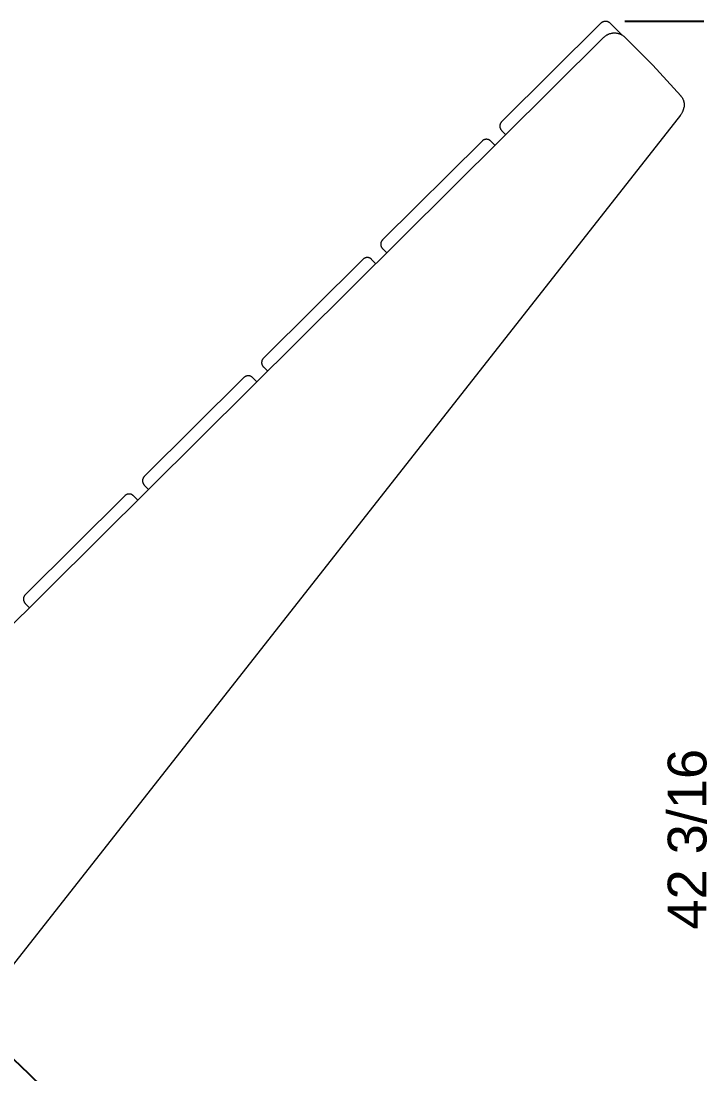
# Model space of a CAD drawing. Header units: inches. Extents: x 3 to 193, y 3 to 134.
# Drawn here: x 110.28 to 127.72, y 103.37 to 130.53 of the extents above; entities that cross this region are included whole.
import ezdxf

# ---------------------------------------------------------------- set-up
doc = ezdxf.new("R2010")
doc.units = ezdxf.units.IN
doc.header["$PDSIZE"] = -1
doc.layers.add('ZANO_R', color=7, linetype='Continuous', lineweight=0)
doc.layers.add('ZANO_W', color=1, linetype='Continuous', lineweight=0)
doc.styles.get("Standard").update_dxf_attribs({"font": 'ARIALUNI.TTF'})
doc.dimstyles.new('amerykanie', dxfattribs={"dimtxt": 50, "dimasz": 50, "dimexe": 0.5, "dimexo": 0.5, "dimgap": 1, "dimtad": 1, "dimdec": 0, "dimzin": 0, "dimlunit": 5, "dimtxsty": 'Standard', "dimcen": 0.09, "dimclrd": 1, "dimclre": 1, "dimclrt": 1, "dimazin": 0, "dimtfac": 1, "dimtdec": 0, "dimtmove": 0, "dimatfit": 3, "dimfxl": 1, "dimtzin": 0, "dimarcsym": 1})

# ---------------------------------------------------------------- blocks, each defined once
blk = doc.blocks.new('*D366')
at = {"layer": 'Defpoints', "color": 0}
for p in [(125.353, 130.526), (125.112, 88.319), (128.489, 88.319)]:
    blk.add_point(p, dxfattribs=at)
at = {"layer": 'ZANO_R', "color": 1, "lineweight": -2}
for p, q in [((125.853, 130.526), (128.989, 130.526)), ((128.489, 129.526), (128.489, 89.319)), ((125.612, 88.319), (128.989, 88.319))]:
    blk.add_line(p, q, dxfattribs=at)
at = {"layer": 'ZANO_R', "color": 1}
for points in [[(128.656, 129.526), (128.323, 129.526), (128.489, 130.526)], [(128.323, 89.319), (128.656, 89.319), (128.489, 88.319)]]:
    blk.add_solid(points, dxfattribs=at)
at = {"layer": 'ZANO_R', "color": 1, "insert": (127.47, 109.422), "char_height": 1, "attachment_point": 5, "rotation": 90}
blk.add_mtext('42 3/16', dxfattribs=at)
blk = doc.blocks.new('*D375')
at = {"layer": 'Defpoints', "color": 0}
for p in [(127.296, 128.1), (115.952, 94.518), (96.273, 88.645), (60.315, 88.319), (113.926, 88.319)]:
    blk.add_point(p, dxfattribs=at)
at = {"layer": 'ZANO_W', "color": 1, "lineweight": -2}
blk.add_line((114.426, 88.319), (117.393, 88.319), dxfattribs=at)
blk.add_arc((96.016, 88.319), 20.877, 2.7447, 49.078, dxfattribs=at)
at = {"layer": 'ZANO_W', "color": 1}
for points in [[(109.797, 104.222), (109.585, 103.965), (108.92, 104.73)], [(116.703, 89.314), (117.036, 89.322), (116.893, 88.319)]]:
    blk.add_solid(points, dxfattribs=at)
at = {"layer": 'ZANO_W', "color": 1, "insert": (115.707, 97.885), "char_height": 1, "attachment_point": 5, "rotation": 295.9114}
blk.add_mtext("51%%d49'", dxfattribs=at)

msp = doc.modelspace()

# ---------------------------------------------------------------- linework, layer by layer
at = {"layer": 'ZANO_R'}
for p, q in [((125.24669, 130.4802), (122.67662, 127.92929)), ((125.24669, 130.4802), (125.25057, 130.48392)), ((125.25057, 130.48392), (125.25457, 130.48751)), ((125.25457, 130.48751), (125.2587, 130.49096)), ((125.2587, 130.49096), (125.26294, 130.49426)), ((125.26294, 130.49426), (125.26729, 130.49742)), ((125.26729, 130.49742), (125.27175, 130.50043)), ((125.27175, 130.50043), (125.2763, 130.50328)), ((125.2763, 130.50328), (125.28095, 130.50598)), ((125.28095, 130.50598), (125.28569, 130.50852)), ((125.28569, 130.50852), (125.29051, 130.51089)), ((125.29051, 130.51089), (125.29542, 130.5131)), ((125.29542, 130.5131), (125.30039, 130.51514)), ((125.30039, 130.51514), (125.30543, 130.517)), ((125.30543, 130.517), (125.31053, 130.5187)), ((125.31053, 130.5187), (125.31569, 130.52022)), ((125.31569, 130.52022), (125.3209, 130.52156)), ((125.3209, 130.52156), (125.32614, 130.52272)), ((125.32614, 130.52272), (125.33143, 130.52371)), ((125.33143, 130.52371), (125.33675, 130.52451)), ((125.33675, 130.52451), (125.34209, 130.52513)), ((125.34209, 130.52513), (125.34744, 130.52557)), ((125.34744, 130.52557), (125.35281, 130.52583)), ((125.35281, 130.52583), (125.35819, 130.5259)), ((125.35819, 130.5259), (125.36356, 130.52579)), ((125.36356, 130.52579), (125.36893, 130.52549)), ((125.36893, 130.52549), (125.37429, 130.52501)), ((125.37429, 130.52501), (125.37962, 130.52435)), ((125.37962, 130.52435), (125.38493, 130.52351)), ((125.38493, 130.52351), (125.39021, 130.52249)), ((125.39021, 130.52249), (125.39545, 130.52128)), ((125.39545, 130.52128), (125.40064, 130.5199)), ((125.40064, 130.5199), (125.40579, 130.51834)), ((125.40579, 130.51834), (125.41088, 130.51661)), ((125.41088, 130.51661), (125.4159, 130.5147)), ((125.4159, 130.5147), (125.42086, 130.51263)), ((125.42086, 130.51263), (125.42575, 130.51039)), ((125.42575, 130.51039), (125.43055, 130.50798)), ((125.43055, 130.50798), (125.43528, 130.5054)), ((125.43528, 130.5054), (125.43991, 130.50267)), ((125.43991, 130.50267), (125.44444, 130.49978)), ((125.44444, 130.49978), (125.44887, 130.49674)), ((125.44887, 130.49674), (125.4532, 130.49355)), ((125.4532, 130.49355), (125.45741, 130.49021)), ((125.45741, 130.49021), (125.46151, 130.48674)), ((125.46151, 130.48674), (125.46549, 130.48312)), ((125.46549, 130.48312), (125.46934, 130.47937)), ((125.78426, 130.16208), (125.46934, 130.47937)), ((125.31008, 130.09947), (101.48116, 106.44816)), ((125.32, 130.10895), (125.31008, 130.09947)), ((125.33024, 130.11808), (125.32, 130.10895)), ((125.34079, 130.12684), (125.33024, 130.11808)), ((125.35163, 130.13524), (125.34079, 130.12684)), ((125.36277, 130.14326), (125.35163, 130.13524)), ((125.37417, 130.15088), (125.36277, 130.14326)), ((125.38583, 130.15811), (125.37417, 130.15088)), ((125.39774, 130.16493), (125.38583, 130.15811)), ((125.40987, 130.17133), (125.39774, 130.16493)), ((125.42222, 130.17731), (125.40987, 130.17133)), ((125.43477, 130.18285), (125.42222, 130.17731)), ((125.4475, 130.18796), (125.43477, 130.18285)), ((125.4604, 130.19262), (125.4475, 130.18796)), ((125.47346, 130.19683), (125.4604, 130.19262)), ((125.48665, 130.20059), (125.47346, 130.19683)), ((125.49997, 130.20388), (125.48665, 130.20059)), ((125.51339, 130.20672), (125.49997, 130.20388)), ((125.52691, 130.20908), (125.51339, 130.20672)), ((125.54049, 130.21098), (125.52691, 130.20908)), ((125.55414, 130.2124), (125.54049, 130.21098)), ((125.56782, 130.21336), (125.55414, 130.2124)), ((125.58154, 130.21383), (125.56782, 130.21336)), ((125.59525, 130.21383), (125.58154, 130.21383)), ((125.60896, 130.21336), (125.59525, 130.21383)), ((125.62265, 130.2124), (125.60896, 130.21336)), ((125.6363, 130.21098), (125.62265, 130.2124)), ((125.64988, 130.20908), (125.6363, 130.21098)), ((125.6634, 130.20672), (125.64988, 130.20908)), ((125.67682, 130.20388), (125.6634, 130.20672)), ((125.69013, 130.20059), (125.67682, 130.20388)), ((125.70333, 130.19683), (125.69013, 130.20059)), ((125.71639, 130.19262), (125.70333, 130.19683)), ((125.72929, 130.18796), (125.71639, 130.19262)), ((125.74202, 130.18285), (125.72929, 130.18796)), ((125.75457, 130.17731), (125.74202, 130.18285)), ((125.76692, 130.17133), (125.75457, 130.17731)), ((125.77905, 130.16493), (125.76692, 130.17133)), ((125.79096, 130.15811), (125.77905, 130.16493)), ((125.80262, 130.15088), (125.79096, 130.15811)), ((125.81402, 130.14326), (125.80262, 130.15088)), ((125.82515, 130.13524), (125.81402, 130.14326)), ((125.836, 130.12684), (125.82515, 130.13524)), ((125.84655, 130.11808), (125.836, 130.12684)), ((125.85679, 130.10895), (125.84655, 130.11808)), ((125.86671, 130.09947), (125.85679, 130.10895)), ((126.42334, 129.54698), (125.86671, 130.09947)), ((126.42334, 129.54698), (126.50081, 129.46838)), ((126.50081, 129.46838), (126.57642, 129.38798)), ((126.57642, 129.38798), (127.29786, 128.60013)), ((127.29786, 128.60013), (127.30578, 128.59087)), ((127.30578, 128.59087), (127.31338, 128.58134)), ((127.31338, 128.58134), (127.32065, 128.57157)), ((127.32065, 128.57157), (127.32759, 128.56155)), ((127.32759, 128.56155), (127.33419, 128.55131)), ((127.33419, 128.55131), (127.34044, 128.54085)), ((127.34044, 128.54085), (127.34633, 128.53018)), ((127.34633, 128.53018), (127.35185, 128.51932)), ((127.35185, 128.51932), (127.35701, 128.50828)), ((127.35701, 128.50828), (127.36178, 128.49707)), ((127.36178, 128.49707), (127.36618, 128.48571)), ((127.36618, 128.48571), (127.37019, 128.4742)), ((127.37019, 128.4742), (127.37381, 128.46256)), ((127.37381, 128.46256), (127.37703, 128.45081)), ((127.3478, 128.18437), (127.35357, 128.19726)), ((127.35357, 128.19726), (127.35892, 128.21033)), ((127.35892, 128.21033), (127.36384, 128.22357)), ((127.36384, 128.22357), (127.36831, 128.23697)), ((127.36831, 128.23697), (127.37234, 128.25051)), ((127.37234, 128.25051), (127.37592, 128.26417)), ((127.37592, 128.26417), (127.37905, 128.27794)), ((127.37703, 128.45081), (127.37985, 128.43896)), ((127.37905, 128.27794), (127.38173, 128.29181)), ((127.37985, 128.43896), (127.38227, 128.42702)), ((127.38173, 128.29181), (127.38395, 128.30576)), ((127.38227, 128.42702), (127.38428, 128.415)), ((127.38563, 128.31782), (127.38395, 128.30576)), ((127.38428, 128.415), (127.38589, 128.40292)), ((127.3869, 128.32994), (127.38563, 128.31782)), ((127.38589, 128.40292), (127.38709, 128.3908)), ((127.38776, 128.3421), (127.3869, 128.32994)), ((127.38709, 128.3908), (127.38787, 128.37864)), ((127.38821, 128.35427), (127.38776, 128.3421)), ((127.38787, 128.37864), (127.38825, 128.36646)), ((127.38825, 128.36646), (127.38821, 128.35427)), ((127.29598, 128.10042), (96.27322, 88.64536)), ((122.66577, 127.91736), (122.66244, 127.91315)), ((122.66925, 127.92146), (122.66577, 127.91736)), ((122.67287, 127.92544), (122.66925, 127.92146)), ((122.67662, 127.92929), (122.67287, 127.92544)), ((127.29598, 128.10042), (127.30455, 128.11165)), ((127.30455, 128.11165), (127.31274, 128.12315)), ((127.31274, 128.12315), (127.32055, 128.13492)), ((127.32055, 128.13492), (127.32797, 128.14694)), ((127.32797, 128.14694), (127.33499, 128.1592)), ((127.33499, 128.1592), (127.3416, 128.17168)), ((127.3416, 128.17168), (127.3478, 128.18437)), ((122.6302, 127.82351), (122.63009, 127.81813)), ((122.63009, 127.81813), (122.63016, 127.81276)), ((122.63016, 127.81276), (122.63042, 127.80739)), ((122.6305, 127.82888), (122.6302, 127.82351)), ((122.63042, 127.80739), (122.63086, 127.80203)), ((122.63098, 127.83423), (122.6305, 127.82888)), ((122.63086, 127.80203), (122.63148, 127.79669)), ((122.63164, 127.83957), (122.63098, 127.83423)), ((122.63148, 127.79669), (122.63228, 127.79138)), ((122.63248, 127.84488), (122.63164, 127.83957)), ((122.63228, 127.79138), (122.63326, 127.78609)), ((122.6335, 127.85015), (122.63248, 127.84488)), ((122.63326, 127.78609), (122.63443, 127.78084)), ((122.63471, 127.85539), (122.6335, 127.85015)), ((122.63443, 127.78084), (122.63577, 127.77564)), ((122.63609, 127.86059), (122.63471, 127.85539)), ((122.63577, 127.77564), (122.63729, 127.77048)), ((122.63765, 127.86573), (122.63609, 127.86059)), ((122.63729, 127.77048), (122.63898, 127.76538)), ((122.63938, 127.87082), (122.63765, 127.86573)), ((122.63898, 127.76538), (122.64085, 127.76034)), ((122.64128, 127.87585), (122.63938, 127.87082)), ((122.64085, 127.76034), (122.64289, 127.75536)), ((122.64336, 127.88081), (122.64128, 127.87585)), ((122.64289, 127.75536), (122.6451, 127.75046)), ((122.6456, 127.88569), (122.64336, 127.88081)), ((122.6451, 127.75046), (122.64747, 127.74564)), ((122.64801, 127.8905), (122.6456, 127.88569)), ((122.64747, 127.74564), (122.65001, 127.7409)), ((122.65059, 127.89522), (122.64801, 127.8905)), ((122.65001, 127.7409), (122.65271, 127.73625)), ((122.65332, 127.89985), (122.65059, 127.89522)), ((122.65271, 127.73625), (122.65556, 127.73169)), ((122.65621, 127.90439), (122.65332, 127.89985)), ((122.65556, 127.73169), (122.65857, 127.72724)), ((122.65925, 127.90882), (122.65621, 127.90439)), ((122.65857, 127.72724), (122.66173, 127.72289)), ((122.66244, 127.91315), (122.65925, 127.90882)), ((122.66173, 127.72289), (122.66503, 127.71865)), ((122.66503, 127.71865), (122.66848, 127.71452)), ((122.66848, 127.71452), (122.67207, 127.71052)), ((122.67207, 127.71052), (122.67579, 127.70664)), ((122.67579, 127.70664), (122.7867, 127.59489)), ((122.17378, 127.4302), (119.60371, 124.87928)), ((122.17766, 127.43392), (122.17378, 127.4302)), ((122.18166, 127.4375), (122.17766, 127.43392)), ((122.18579, 127.44095), (122.18166, 127.4375)), ((122.19003, 127.44426), (122.18579, 127.44095)), ((122.19438, 127.44742), (122.19003, 127.44426)), ((122.19883, 127.45042), (122.19438, 127.44742)), ((122.20339, 127.45328), (122.19883, 127.45042)), ((122.20804, 127.45598), (122.20339, 127.45328)), ((122.21278, 127.45851), (122.20804, 127.45598)), ((122.2176, 127.46089), (122.21278, 127.45851)), ((122.22251, 127.46309), (122.2176, 127.46089)), ((122.22748, 127.46513), (122.22251, 127.46309)), ((122.23252, 127.467), (122.22748, 127.46513)), ((122.23762, 127.46869), (122.23252, 127.467)), ((122.24278, 127.47021), (122.23762, 127.46869)), ((122.24799, 127.47156), (122.24278, 127.47021)), ((122.25323, 127.47272), (122.24799, 127.47156)), ((122.25852, 127.4737), (122.25323, 127.47272)), ((122.26384, 127.47451), (122.25852, 127.4737)), ((122.26918, 127.47513), (122.26384, 127.47451)), ((122.27453, 127.47557), (122.26918, 127.47513)), ((122.2799, 127.47582), (122.27453, 127.47557)), ((122.28528, 127.47589), (122.2799, 127.47582)), ((122.29065, 127.47578), (122.28528, 127.47589)), ((122.29602, 127.47549), (122.29065, 127.47578)), ((122.30138, 127.47501), (122.29602, 127.47549)), ((122.30671, 127.47435), (122.30138, 127.47501)), ((122.31202, 127.4735), (122.30671, 127.47435)), ((122.3173, 127.47248), (122.31202, 127.4735)), ((122.32254, 127.47128), (122.3173, 127.47248)), ((122.32773, 127.4699), (122.32254, 127.47128)), ((122.33288, 127.46834), (122.32773, 127.4699)), ((122.33797, 127.4666), (122.33288, 127.46834)), ((122.34299, 127.4647), (122.33797, 127.4666)), ((122.34795, 127.46262), (122.34299, 127.4647)), ((122.35284, 127.46038), (122.34795, 127.46262)), ((122.35764, 127.45797), (122.35284, 127.46038)), ((122.36237, 127.4554), (122.35764, 127.45797)), ((122.367, 127.45267), (122.36237, 127.4554)), ((122.37153, 127.44978), (122.367, 127.45267)), ((122.37596, 127.44674), (122.37153, 127.44978)), ((122.38029, 127.44355), (122.37596, 127.44674)), ((122.3845, 127.44021), (122.38029, 127.44355)), ((122.3886, 127.43673), (122.3845, 127.44021)), ((122.39258, 127.43311), (122.3886, 127.43673)), ((122.39643, 127.42936), (122.39258, 127.43311)), ((122.50734, 127.31762), (122.39643, 127.42936)), ((119.55729, 124.7735), (119.55718, 124.76813)), ((119.55718, 124.76813), (119.55725, 124.76275)), ((119.55725, 124.76275), (119.55751, 124.75738)), ((119.55759, 124.77887), (119.55729, 124.7735)), ((119.55751, 124.75738), (119.55795, 124.75203)), ((119.55807, 124.78423), (119.55759, 124.77887)), ((119.55795, 124.75203), (119.55857, 124.74669)), ((119.55873, 124.78956), (119.55807, 124.78423)), ((119.55857, 124.74669), (119.55937, 124.74137)), ((119.55957, 124.79487), (119.55873, 124.78956)), ((119.55937, 124.74137), (119.56035, 124.73609)), ((119.56059, 124.80015), (119.55957, 124.79487)), ((119.56035, 124.73609), (119.56152, 124.73084)), ((119.5618, 124.80539), (119.56059, 124.80015)), ((119.56152, 124.73084), (119.56286, 124.72563)), ((119.56318, 124.81058), (119.5618, 124.80539)), ((119.56286, 124.72563), (119.56438, 124.72047)), ((119.56474, 124.81573), (119.56318, 124.81058)), ((119.56438, 124.72047), (119.56607, 124.71537)), ((119.56647, 124.82082), (119.56474, 124.81573)), ((119.56607, 124.71537), (119.56794, 124.71033)), ((119.56837, 124.82585), (119.56647, 124.82082)), ((119.56794, 124.71033), (119.56998, 124.70536)), ((119.57045, 124.8308), (119.56837, 124.82585)), ((119.56998, 124.70536), (119.57219, 124.70045)), ((119.57269, 124.83569), (119.57045, 124.8308)), ((119.57219, 124.70045), (119.57456, 124.69563)), ((119.5751, 124.8405), (119.57269, 124.83569)), ((119.57456, 124.69563), (119.5771, 124.69089)), ((119.57767, 124.84522), (119.5751, 124.8405)), ((119.5771, 124.69089), (119.57979, 124.68624)), ((119.58041, 124.84985), (119.57767, 124.84522)), ((119.57979, 124.68624), (119.58265, 124.68169)), ((119.58329, 124.85438), (119.58041, 124.84985)), ((119.58265, 124.68169), (119.58566, 124.67723)), ((119.58634, 124.85881), (119.58329, 124.85438)), ((119.58566, 124.67723), (119.58882, 124.67288)), ((119.58953, 124.86314), (119.58634, 124.85881)), ((119.58882, 124.67288), (119.59212, 124.66864)), ((119.59286, 124.86735), (119.58953, 124.86314)), ((119.59212, 124.66864), (119.59557, 124.66452)), ((119.59634, 124.87145), (119.59286, 124.86735)), ((119.59557, 124.66452), (119.59916, 124.66051)), ((119.59996, 124.87543), (119.59634, 124.87145)), ((119.59916, 124.66051), (119.60288, 124.65663)), ((119.60371, 124.87928), (119.59996, 124.87543)), ((119.60288, 124.65663), (119.71379, 124.54489)), ((119.10475, 124.38391), (119.10087, 124.38019)), ((119.10875, 124.3875), (119.10475, 124.38391)), ((119.11288, 124.39095), (119.10875, 124.3875)), ((119.11712, 124.39425), (119.11288, 124.39095)), ((119.12147, 124.39741), (119.11712, 124.39425)), ((119.12592, 124.40042), (119.12147, 124.39741)), ((119.13048, 124.40327), (119.12592, 124.40042)), ((119.13513, 124.40597), (119.13048, 124.40327)), ((119.13987, 124.40851), (119.13513, 124.40597)), ((119.14469, 124.41088), (119.13987, 124.40851)), ((119.1496, 124.41309), (119.14469, 124.41088)), ((119.15457, 124.41513), (119.1496, 124.41309)), ((119.15961, 124.41699), (119.15457, 124.41513)), ((119.16471, 124.41869), (119.15961, 124.41699)), ((119.16987, 124.42021), (119.16471, 124.41869)), ((119.17508, 124.42155), (119.16987, 124.42021)), ((119.18032, 124.42271), (119.17508, 124.42155)), ((119.18561, 124.4237), (119.18032, 124.42271)), ((119.19092, 124.4245), (119.18561, 124.4237)), ((119.19626, 124.42512), (119.19092, 124.4245)), ((119.20162, 124.42556), (119.19626, 124.42512)), ((119.20699, 124.42582), (119.20162, 124.42556)), ((119.21237, 124.42589), (119.20699, 124.42582)), ((119.21774, 124.42577), (119.21237, 124.42589)), ((119.22311, 124.42548), (119.21774, 124.42577)), ((119.22847, 124.425), (119.22311, 124.42548)), ((119.2338, 124.42434), (119.22847, 124.425)), ((119.23911, 124.4235), (119.2338, 124.42434)), ((119.24439, 124.42247), (119.23911, 124.4235)), ((119.24963, 124.42127), (119.24439, 124.42247)), ((119.25482, 124.41989), (119.24963, 124.42127)), ((119.25997, 124.41833), (119.25482, 124.41989)), ((119.26506, 124.4166), (119.25997, 124.41833)), ((119.27008, 124.41469), (119.26506, 124.4166)), ((119.27504, 124.41262), (119.27008, 124.41469)), ((119.27993, 124.41037), (119.27504, 124.41262)), ((119.28473, 124.40796), (119.27993, 124.41037)), ((119.28945, 124.40539), (119.28473, 124.40796)), ((119.29408, 124.40266), (119.28945, 124.40539)), ((119.29862, 124.39977), (119.29408, 124.40266)), ((119.30305, 124.39673), (119.29862, 124.39977)), ((119.30738, 124.39354), (119.30305, 124.39673)), ((119.31159, 124.3902), (119.30738, 124.39354)), ((119.31569, 124.38672), (119.31159, 124.3902)), ((119.31967, 124.38311), (119.31569, 124.38672)), ((119.10087, 124.38019), (116.5308, 121.82928)), ((119.32352, 124.37936), (119.31967, 124.38311)), ((119.43443, 124.26762), (119.32352, 124.37936)), ((116.48438, 121.7235), (116.48427, 121.71812)), ((116.48427, 121.71812), (116.48434, 121.71275)), ((116.48434, 121.71275), (116.4846, 121.70738)), ((116.48468, 121.72887), (116.48438, 121.7235)), ((116.4846, 121.70738), (116.48504, 121.70202)), ((116.48516, 121.73422), (116.48468, 121.72887)), ((116.48504, 121.70202), (116.48566, 121.69668)), ((116.48582, 121.73956), (116.48516, 121.73422)), ((116.48566, 121.69668), (116.48646, 121.69136)), ((116.48666, 121.74487), (116.48582, 121.73956)), ((116.48646, 121.69136), (116.48744, 121.68608)), ((116.48768, 121.75014), (116.48666, 121.74487)), ((116.48744, 121.68608), (116.48861, 121.68083)), ((116.48889, 121.75538), (116.48768, 121.75014)), ((116.48861, 121.68083), (116.48995, 121.67563)), ((116.49027, 121.76058), (116.48889, 121.75538)), ((116.48995, 121.67563), (116.49147, 121.67047)), ((116.49183, 121.76572), (116.49027, 121.76058)), ((116.49147, 121.67047), (116.49316, 121.66537)), ((116.49356, 121.77081), (116.49183, 121.76572)), ((116.49546, 121.77584), (116.49356, 121.77081)), ((116.49754, 121.7808), (116.49546, 121.77584)), ((116.49978, 121.78568), (116.49754, 121.7808)), ((116.50219, 121.79049), (116.49978, 121.78568)), ((116.50476, 121.79521), (116.50219, 121.79049)), ((116.5075, 121.79984), (116.50476, 121.79521)), ((116.51038, 121.80437), (116.5075, 121.79984)), ((116.51343, 121.80881), (116.51038, 121.80437)), ((116.51662, 121.81313), (116.51343, 121.80881)), ((116.51995, 121.81735), (116.51662, 121.81313)), ((116.52343, 121.82145), (116.51995, 121.81735)), ((116.52705, 121.82543), (116.52343, 121.82145)), ((116.5308, 121.82928), (116.52705, 121.82543)), ((116.49316, 121.66537), (116.49503, 121.66033)), ((116.49503, 121.66033), (116.49707, 121.65535)), ((116.49707, 121.65535), (116.49928, 121.65045)), ((116.49928, 121.65045), (116.50165, 121.64563)), ((116.50165, 121.64563), (116.50419, 121.64089)), ((116.50419, 121.64089), (116.50688, 121.63624)), ((116.50688, 121.63624), (116.50974, 121.63168)), ((116.50974, 121.63168), (116.51275, 121.62722)), ((116.51275, 121.62722), (116.5159, 121.62287)), ((116.5159, 121.62287), (116.51921, 121.61863)), ((116.51921, 121.61863), (116.52266, 121.61451)), ((116.52266, 121.61451), (116.52624, 121.61051)), ((116.52624, 121.61051), (116.52997, 121.60663)), ((116.52997, 121.60663), (116.64088, 121.49488)), ((116.02796, 121.33019), (113.45789, 118.77927)), ((116.03184, 121.33391), (116.02796, 121.33019)), ((116.03584, 121.33749), (116.03184, 121.33391)), ((116.03997, 121.34094), (116.03584, 121.33749)), ((116.04421, 121.34425), (116.03997, 121.34094)), ((116.04856, 121.34741), (116.04421, 121.34425)), ((116.05301, 121.35041), (116.04856, 121.34741)), ((116.05757, 121.35327), (116.05301, 121.35041)), ((116.06222, 121.35596), (116.05757, 121.35327)), ((116.06696, 121.3585), (116.06222, 121.35596)), ((116.07178, 121.36087), (116.06696, 121.3585)), ((116.07669, 121.36308), (116.07178, 121.36087)), ((116.08166, 121.36512), (116.07669, 121.36308)), ((116.0867, 121.36699), (116.08166, 121.36512)), ((116.0918, 121.36868), (116.0867, 121.36699)), ((116.09696, 121.3702), (116.0918, 121.36868)), ((116.10216, 121.37154), (116.09696, 121.3702)), ((116.10741, 121.37271), (116.10216, 121.37154)), ((116.1127, 121.37369), (116.10741, 121.37271)), ((116.11801, 121.3745), (116.1127, 121.37369)), ((116.12335, 121.37512), (116.11801, 121.3745)), ((116.12871, 121.37555), (116.12335, 121.37512)), ((116.13408, 121.37581), (116.12871, 121.37555)), ((116.13946, 121.37588), (116.13408, 121.37581)), ((116.14483, 121.37577), (116.13946, 121.37588)), ((116.1502, 121.37547), (116.14483, 121.37577)), ((116.15555, 121.375), (116.1502, 121.37547)), ((116.16089, 121.37433), (116.15555, 121.375)), ((116.1662, 121.37349), (116.16089, 121.37433)), ((116.17148, 121.37247), (116.1662, 121.37349)), ((116.17672, 121.37127), (116.17148, 121.37247)), ((116.18191, 121.36988), (116.17672, 121.37127)), ((116.18706, 121.36833), (116.18191, 121.36988)), ((116.19215, 121.36659), (116.18706, 121.36833)), ((116.19717, 121.36469), (116.19215, 121.36659)), ((116.20213, 121.36261), (116.19717, 121.36469)), ((116.20702, 121.36037), (116.20213, 121.36261)), ((116.21182, 121.35796), (116.20702, 121.36037)), ((116.21654, 121.35539), (116.21182, 121.35796)), ((116.22117, 121.35266), (116.21654, 121.35539)), ((116.22571, 121.34977), (116.22117, 121.35266)), ((116.23014, 121.34673), (116.22571, 121.34977)), ((116.23447, 121.34353), (116.23014, 121.34673)), ((116.23868, 121.3402), (116.23447, 121.34353)), ((116.24278, 121.33672), (116.23868, 121.3402)), ((116.24676, 121.3331), (116.24278, 121.33672)), ((116.25061, 121.32935), (116.24676, 121.3331)), ((116.36152, 121.21761), (116.25061, 121.32935)), ((113.41225, 118.68422), (113.41177, 118.67886)), ((113.41291, 118.68955), (113.41225, 118.68422)), ((113.41375, 118.69486), (113.41291, 118.68955)), ((113.41477, 118.70014), (113.41375, 118.69486)), ((113.41598, 118.70538), (113.41477, 118.70014)), ((113.41736, 118.71057), (113.41598, 118.70538)), ((113.41891, 118.71572), (113.41736, 118.71057)), ((113.42065, 118.72081), (113.41891, 118.71572)), ((113.42255, 118.72583), (113.42065, 118.72081)), ((113.42463, 118.73079), (113.42255, 118.72583)), ((113.42687, 118.73568), (113.42463, 118.73079)), ((113.42928, 118.74048), (113.42687, 118.73568)), ((113.43185, 118.7452), (113.42928, 118.74048)), ((113.43459, 118.74983), (113.43185, 118.7452)), ((113.43747, 118.75437), (113.43459, 118.74983)), ((113.44052, 118.7588), (113.43747, 118.75437)), ((113.44371, 118.76313), (113.44052, 118.7588)), ((113.44704, 118.76734), (113.44371, 118.76313)), ((113.45052, 118.77144), (113.44704, 118.76734)), ((113.45414, 118.77542), (113.45052, 118.77144)), ((113.45789, 118.77927), (113.45414, 118.77542)), ((113.41147, 118.67349), (113.41136, 118.66812)), ((113.41136, 118.66812), (113.41143, 118.66274)), ((113.41143, 118.66274), (113.41169, 118.65737)), ((113.41177, 118.67886), (113.41147, 118.67349)), ((113.41169, 118.65737), (113.41212, 118.65201)), ((113.41212, 118.65201), (113.41275, 118.64667)), ((113.41275, 118.64667), (113.41355, 118.64136)), ((113.41355, 118.64136), (113.41453, 118.63607)), ((113.41453, 118.63607), (113.4157, 118.63083)), ((113.4157, 118.63083), (113.41704, 118.62562)), ((113.41704, 118.62562), (113.41856, 118.62046)), ((113.41856, 118.62046), (113.42025, 118.61536)), ((113.42025, 118.61536), (113.42212, 118.61032)), ((113.42212, 118.61032), (113.42416, 118.60535)), ((113.42416, 118.60535), (113.42637, 118.60044)), ((113.42637, 118.60044), (113.42874, 118.59562)), ((113.42874, 118.59562), (113.43128, 118.59088)), ((113.43128, 118.59088), (113.43397, 118.58623)), ((113.43397, 118.58623), (113.43683, 118.58167)), ((113.43683, 118.58167), (113.43984, 118.57722)), ((113.43984, 118.57722), (113.44299, 118.57287)), ((113.44299, 118.57287), (113.4463, 118.56863)), ((113.4463, 118.56863), (113.44975, 118.5645)), ((113.44975, 118.5645), (113.45333, 118.5605)), ((113.45333, 118.5605), (113.45706, 118.55662)), ((113.45706, 118.55662), (113.56797, 118.44488)), ((112.95505, 118.28018), (110.38498, 115.72927)), ((112.95893, 118.2839), (112.95505, 118.28018)), ((112.96293, 118.28749), (112.95893, 118.2839)), ((112.96706, 118.29094), (112.96293, 118.28749)), ((112.9713, 118.29424), (112.96706, 118.29094)), ((112.97565, 118.2974), (112.9713, 118.29424)), ((112.9801, 118.30041), (112.97565, 118.2974)), ((112.98466, 118.30326), (112.9801, 118.30041)), ((112.98931, 118.30596), (112.98466, 118.30326)), ((112.99405, 118.3085), (112.98931, 118.30596)), ((112.99887, 118.31087), (112.99405, 118.3085)), ((113.00377, 118.31308), (112.99887, 118.31087)), ((113.00875, 118.31512), (113.00377, 118.31308)), ((113.01379, 118.31698), (113.00875, 118.31512)), ((113.01889, 118.31868), (113.01379, 118.31698)), ((113.02405, 118.3202), (113.01889, 118.31868)), ((113.02925, 118.32154), (113.02405, 118.3202)), ((113.0345, 118.3227), (113.02925, 118.32154)), ((113.03979, 118.32369), (113.0345, 118.3227)), ((113.0451, 118.32449), (113.03979, 118.32369)), ((113.05044, 118.32511), (113.0451, 118.32449)), ((113.0558, 118.32555), (113.05044, 118.32511)), ((113.06117, 118.3258), (113.0558, 118.32555)), ((113.06655, 118.32588), (113.06117, 118.3258)), ((113.07192, 118.32576), (113.06655, 118.32588)), ((113.07729, 118.32547), (113.07192, 118.32576)), ((113.08264, 118.32499), (113.07729, 118.32547)), ((113.08798, 118.32433), (113.08264, 118.32499)), ((113.09329, 118.32349), (113.08798, 118.32433)), ((113.09857, 118.32246), (113.09329, 118.32349)), ((113.10381, 118.32126), (113.09857, 118.32246)), ((113.109, 118.31988), (113.10381, 118.32126)), ((113.11415, 118.31832), (113.109, 118.31988)), ((113.11924, 118.31659), (113.11415, 118.31832)), ((113.12426, 118.31468), (113.11924, 118.31659)), ((113.12922, 118.31261), (113.12426, 118.31468)), ((113.13411, 118.31036), (113.12922, 118.31261)), ((113.13891, 118.30795), (113.13411, 118.31036)), ((113.14363, 118.30538), (113.13891, 118.30795)), ((113.14826, 118.30265), (113.14363, 118.30538)), ((113.1528, 118.29976), (113.14826, 118.30265)), ((113.15723, 118.29672), (113.1528, 118.29976)), ((113.16156, 118.29353), (113.15723, 118.29672)), ((113.16577, 118.29019), (113.16156, 118.29353)), ((113.16987, 118.28671), (113.16577, 118.29019)), ((113.17385, 118.2831), (113.16987, 118.28671)), ((113.1777, 118.27935), (113.17385, 118.2831)), ((113.28861, 118.1676), (113.1777, 118.27935)), ((110.35894, 115.6952), (110.35637, 115.69048)), ((110.36168, 115.69983), (110.35894, 115.6952)), ((110.36456, 115.70436), (110.36168, 115.69983)), ((110.3676, 115.7088), (110.36456, 115.70436)), ((110.3708, 115.71312), (110.3676, 115.7088)), ((110.37413, 115.71734), (110.3708, 115.71312)), ((110.37761, 115.72144), (110.37413, 115.71734)), ((110.38123, 115.72541), (110.37761, 115.72144)), ((110.38498, 115.72927), (110.38123, 115.72541)), ((110.33856, 115.62349), (110.33845, 115.61811)), ((110.33845, 115.61811), (110.33852, 115.61274)), ((110.33852, 115.61274), (110.33878, 115.60737)), ((110.33886, 115.62886), (110.33856, 115.62349)), ((110.33878, 115.60737), (110.33921, 115.60201)), ((110.33933, 115.63421), (110.33886, 115.62886)), ((110.33921, 115.60201), (110.33984, 115.59667)), ((110.34, 115.63955), (110.33933, 115.63421)), ((110.33984, 115.59667), (110.34064, 115.59135)), ((110.34084, 115.64485), (110.34, 115.63955)), ((110.34064, 115.59135), (110.34162, 115.58607)), ((110.34186, 115.65013), (110.34084, 115.64485)), ((110.34162, 115.58607), (110.34279, 115.58082)), ((110.34306, 115.65537), (110.34186, 115.65013)), ((110.34279, 115.58082), (110.34413, 115.57561)), ((110.34445, 115.66057), (110.34306, 115.65537)), ((110.34413, 115.57561), (110.34565, 115.57046)), ((110.346, 115.66571), (110.34445, 115.66057)), ((110.34565, 115.57046), (110.34734, 115.56536)), ((110.34774, 115.6708), (110.346, 115.66571)), ((110.34734, 115.56536), (110.34921, 115.56031)), ((110.34964, 115.67583), (110.34774, 115.6708)), ((110.34921, 115.56031), (110.35125, 115.55534)), ((110.35172, 115.68079), (110.34964, 115.67583)), ((110.35125, 115.55534), (110.35346, 115.55044)), ((110.35396, 115.68567), (110.35172, 115.68079)), ((110.35346, 115.55044), (110.35583, 115.54561)), ((110.35637, 115.69048), (110.35396, 115.68567)), ((110.35583, 115.54561), (110.35837, 115.54088)), ((110.35837, 115.54088), (110.36106, 115.53622)), ((110.36106, 115.53622), (110.36392, 115.53167)), ((110.36392, 115.53167), (110.36693, 115.52721)), ((110.36693, 115.52721), (110.37008, 115.52286)), ((110.37008, 115.52286), (110.37339, 115.51862)), ((110.37339, 115.51862), (110.37684, 115.5145)), ((110.37684, 115.5145), (110.38042, 115.51049)), ((110.38042, 115.51049), (110.38415, 115.50661)), ((110.38415, 115.50661), (110.49505, 115.39487))]:
    msp.add_line(p, q, dxfattribs=at)

# ---------------------------------------------------------------- dimensions: what is measured, and where the dimension line sits
dim = msp.add_linear_dim(base=(128.48942, 88.31851), p1=(125.35281, 130.52583), p2=(125.11157, 88.31851), angle=90, dimstyle='amerykanie', override={"dimtxt": 1, "dimasz": 1, "dimgap": 0.5, "dimdec": 4, "dimaunit": 1, "dimadec": 1, "dimtdec": 4, "dimtmove": 1, "dimfrac": 2}, dxfattribs=at)
dim.commit()
dim.dimension.update_dxf_attribs({"geometry": '*D366', "text_midpoint": (127.47032, 109.42217)})
at = {"layer": 'ZANO_W'}
dim = msp.add_angular_dim_2l(base=(115.95158, 94.51785), line1=((60.31523, 88.31851), (113.92637, 88.31851)), line2=((127.29598, 128.10042), (96.27322, 88.64536)), dimstyle='amerykanie', override={"dimtxt": 1, "dimasz": 1, "dimgap": 0.5, "dimdec": 4, "dimaunit": 1, "dimadec": 1, "dimtdec": 4, "dimtmove": 1, "dimfrac": 2}, dxfattribs=at)
dim.commit()
dim.dimension.update_dxf_attribs({"geometry": '*D375', "text_midpoint": (115.70748, 97.8849)})

doc.saveas('drawing.dxf')
